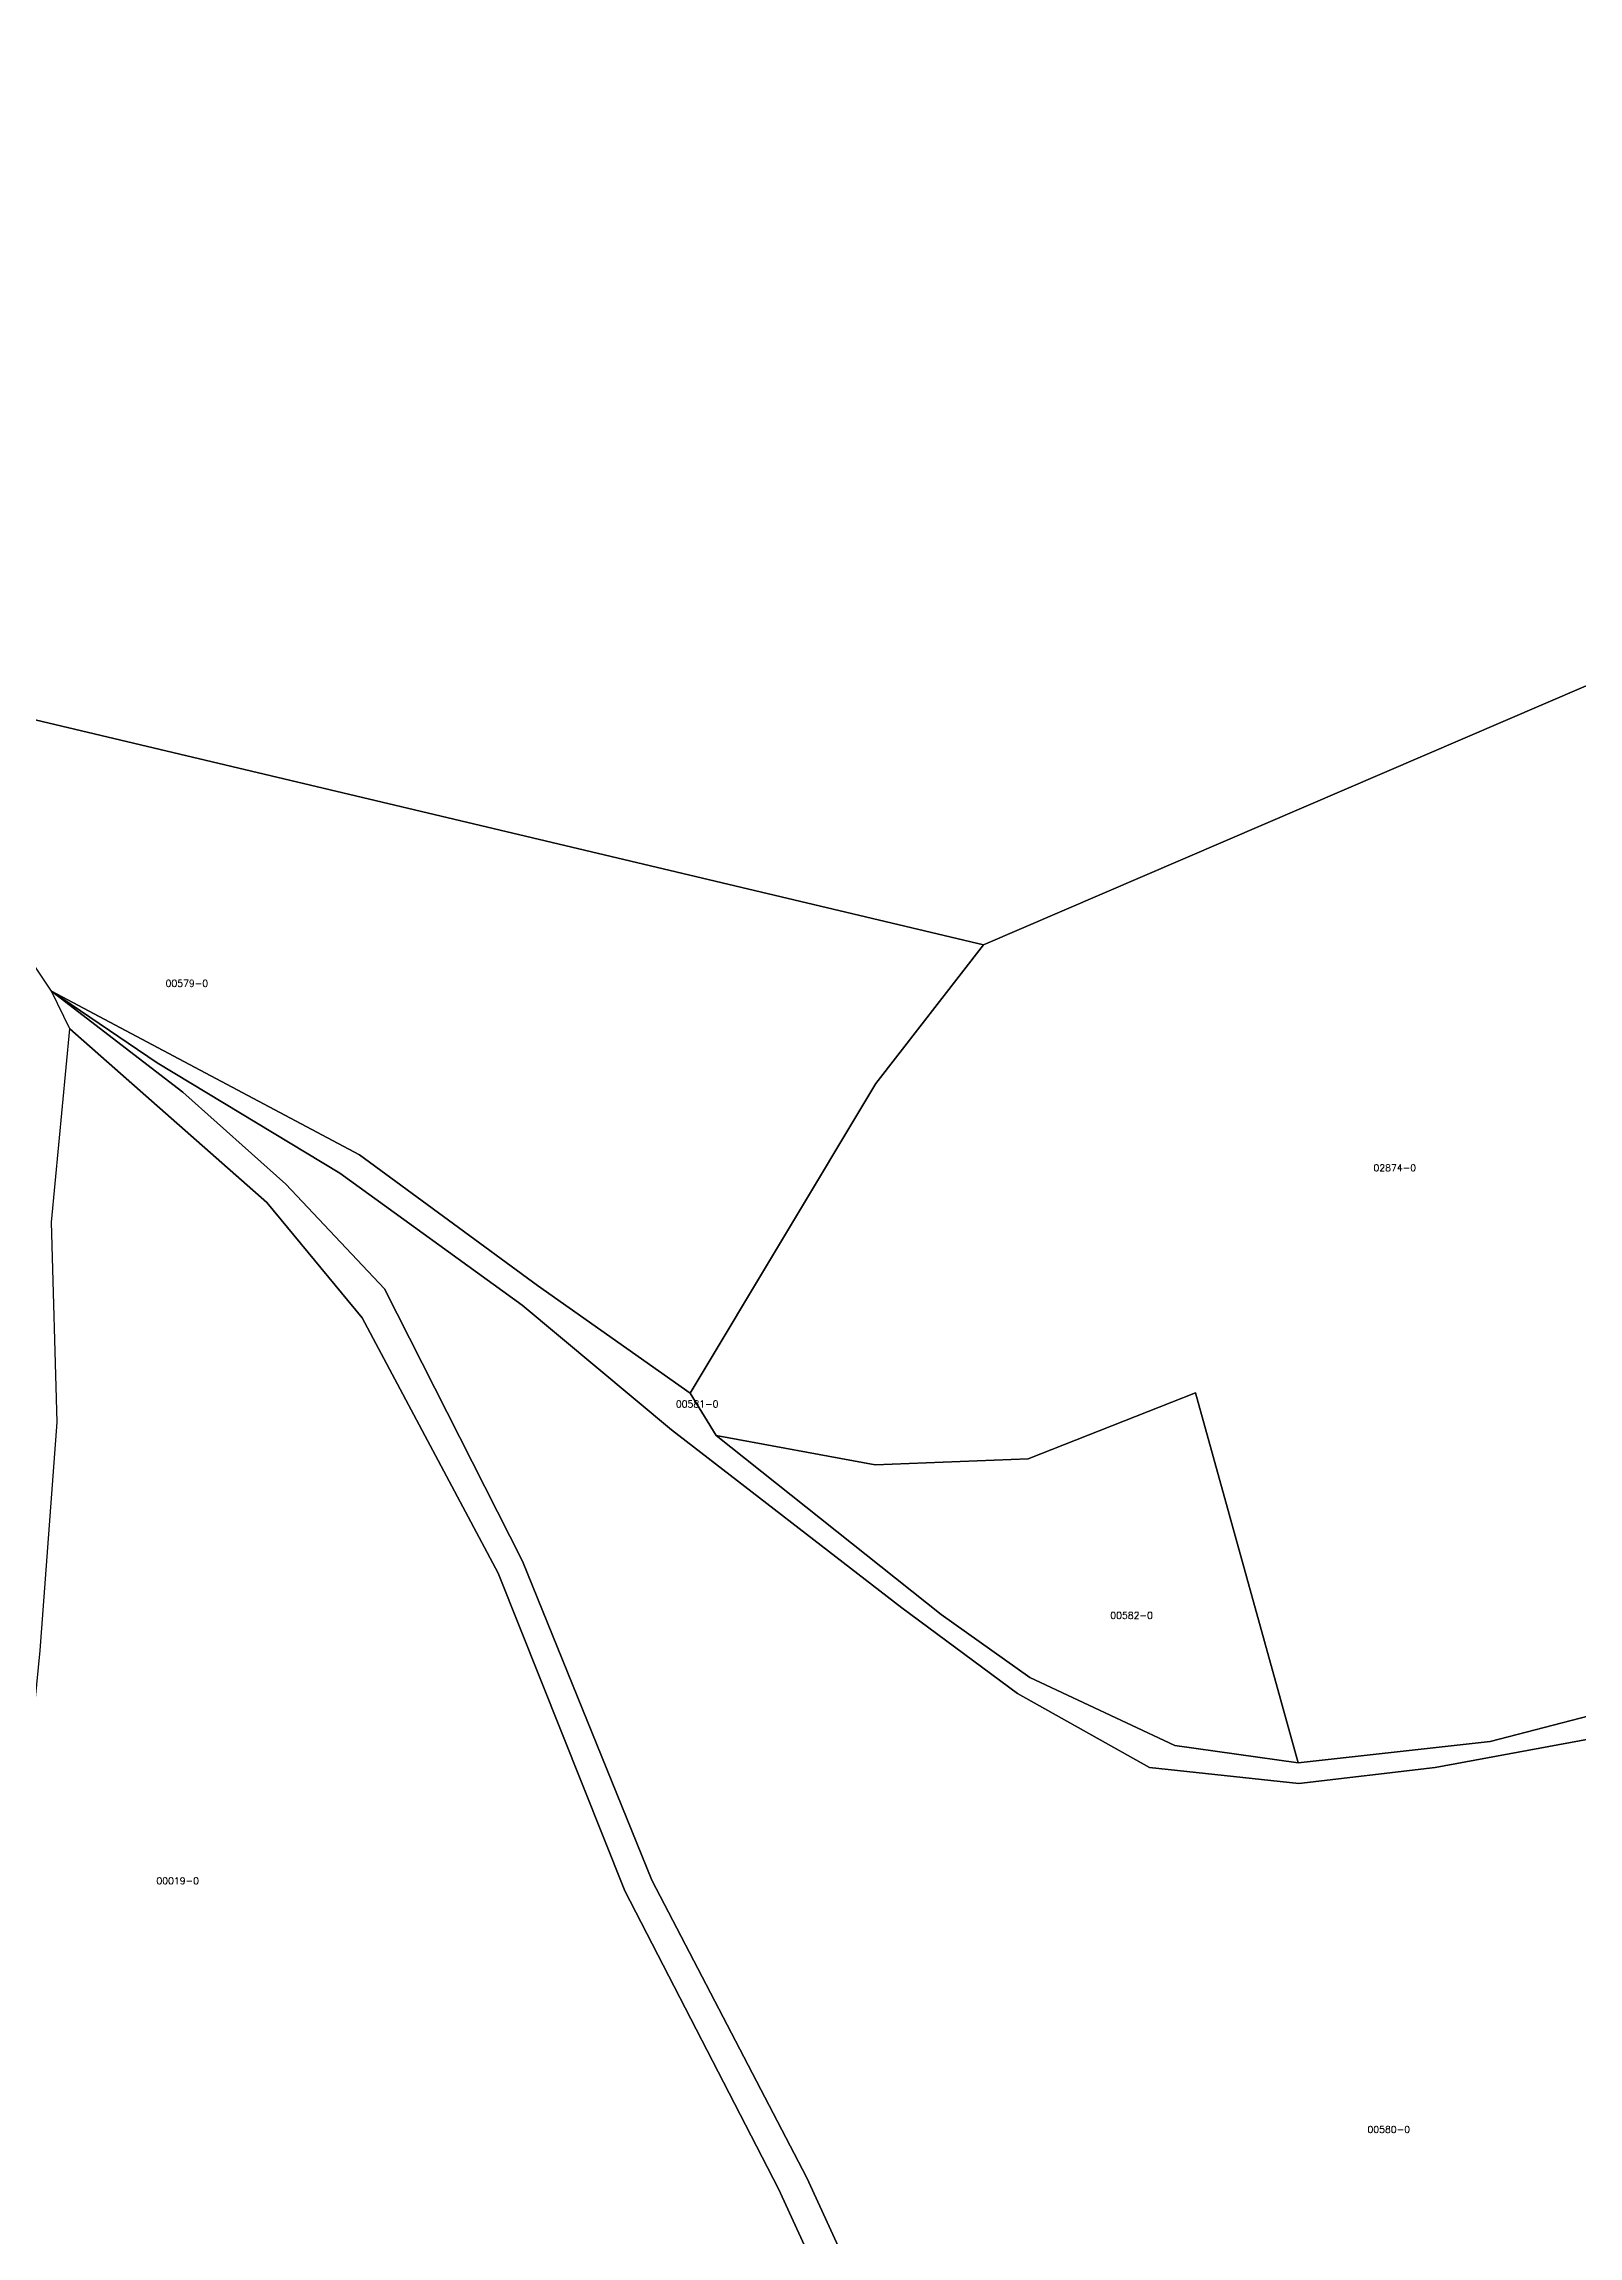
# Model space of a CAD drawing. Header units: metres. Extents: x 7423707 to 7427500, y 4706661 to 4708784.
# Drawn here: x 7424408.7 to 7424634.3, y 4707179.3 to 4707501.4 of the extents above; entities that cross this region are included whole.
import ezdxf

# ---------------------------------------------------------------- set-up
doc = ezdxf.new("R2010")
doc.units = ezdxf.units.M
doc.layers.add('Numrat_Parcelave', color=7, linetype='Continuous')
doc.layers.add('Parcelat_kadastrale2021', color=7, linetype='Continuous')
doc.styles.get("Standard").update_dxf_attribs({"font": 'simplex.shx'})

msp = doc.modelspace()

# ---------------------------------------------------------------- linework, layer by layer
at = {"layer": 'Parcelat_kadastrale2021'}
for points in [[(7424711.79, 4707439.92), (7424546.85, 4707369.03), (7424383.45, 4707407.79), (7424376.96, 4707412.8), (7424343.96, 4707448.92), (7424283.61, 4707515.44)], [(7424645.13, 4707258.17), (7424621.31, 4707252), (7424593.09, 4707248.85), (7424578.03, 4707303.21), (7424553.41, 4707293.52), (7424530.94, 4707292.63), (7424507.58, 4707296.97), (7424503.76, 4707303.17), (7424531.01, 4707348.66), (7424546.85, 4707369.03), (7424711.79, 4707439.92)], [(7424541.63, 4707142.71), (7424520.89, 4707187.84), (7424498.11, 4707231.62), (7424479.12, 4707278.48), (7424458.8, 4707318.51), (7424444.31, 4707333.88), (7424429.2, 4707347.39), (7424409.89, 4707362.26), (7424425.39, 4707351.7), (7424452.26, 4707335.49), (7424479.07, 4707316.11), (7424501.02, 4707297.78), (7424534.84, 4707271.6), (7424551.87, 4707259.03), (7424571.25, 4707248.16), (7424593.19, 4707245.82), (7424613.22, 4707248.16), (7424646.67, 4707254.34)], [(7424537.64, 4707140.63), (7424516.71, 4707186.23), (7424494.14, 4707230.02), (7424475.51, 4707276.73), (7424455.52, 4707314.22), (7424441.54, 4707331.18), (7424412.57, 4707356.71), (7424409.89, 4707362.26), (7424429.2, 4707347.39), (7424444.31, 4707333.88), (7424458.8, 4707318.51), (7424479.12, 4707278.48), (7424498.11, 4707231.62), (7424520.89, 4707187.84), (7424541.63, 4707142.71)], [(7424646.67, 4707254.34), (7424613.22, 4707248.16), (7424593.19, 4707245.82), (7424571.25, 4707248.16), (7424551.87, 4707259.03), (7424534.84, 4707271.6), (7424501.02, 4707297.78), (7424479.07, 4707316.11), (7424452.26, 4707335.49), (7424425.39, 4707351.7), (7424409.89, 4707362.26), (7424455.15, 4707338.18), (7424481.3, 4707319.01), (7424503.76, 4707303.17), (7424507.58, 4707296.97), (7424540.64, 4707270.66), (7424553.64, 4707261.37), (7424574.96, 4707251.4), (7424593.09, 4707248.85), (7424621.31, 4707252), (7424645.13, 4707258.17)]]:
    msp.add_lwpolyline(points, dxfattribs=at)
for points in [[(7424546.85, 4707369.03), (7424531.01, 4707348.66), (7424503.76, 4707303.17), (7424481.3, 4707319.01), (7424455.15, 4707338.18), (7424409.89, 4707362.26), (7424393.82, 4707386.35), (7424383.45, 4707407.79)], [(7424405.7, 4707170.89), (7424406.77, 4707189.52), (7424405.94, 4707206.11), (7424404.7, 4707229.34), (7424408.21, 4707265.35), (7424410.7, 4707298.93), (7424409.87, 4707328.29), (7424412.57, 4707356.71), (7424441.54, 4707331.18), (7424455.52, 4707314.22), (7424475.51, 4707276.73), (7424494.14, 4707230.02), (7424516.71, 4707186.23), (7424537.64, 4707140.63), (7424544.94, 4707104.52), (7424548.24, 4707077.89), (7424528.32, 4707085.85), (7424497.99, 4707106.55), (7424488.24, 4707112.78), (7424472.81, 4707122.62), (7424451.91, 4707138.96), (7424418.03, 4707161.46)], [(7424578.03, 4707303.21), (7424593.09, 4707248.85), (7424574.96, 4707251.4), (7424553.64, 4707261.37), (7424540.64, 4707270.66), (7424507.58, 4707296.97), (7424530.94, 4707292.63), (7424553.41, 4707293.52)]]:
    msp.add_lwpolyline(points, close=True, dxfattribs=at)

# ---------------------------------------------------------------- texts
at = {"layer": 'Numrat_Parcelave'}
for s, p in [('00579-0', (7424426.64, 4707362.9)), ('02874-0', (7424604.17, 4707335.78)), ('00581-0', (7424501.64, 4707301.07)), ('00582-0', (7424565.49, 4707270.01)), ('00019-0', (7424425.29, 4707231.01)), ('00580-0', (7424603.29, 4707194.47))]:
    msp.add_text(s, height=1, dxfattribs=at).set_placement(p)

doc.saveas('drawing.dxf')
